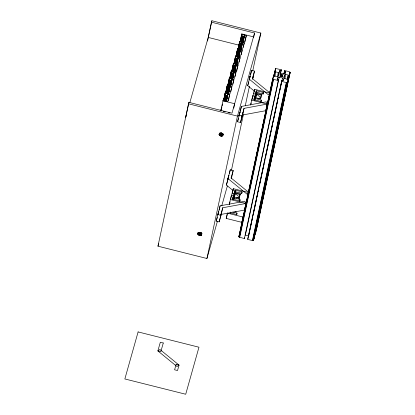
<?xml version="1.0" encoding="UTF-8"?>
<svg xmlns="http://www.w3.org/2000/svg" width="415" height="415" viewBox="0 0 415 415"><rect width="100%" height="100%" fill="white"/><g stroke="black" fill="none" stroke-linecap="round" stroke-linejoin="round"><path stroke-width="0.62" d="M228.649 176.339L228.821 175.436L228.675 176.235M232.094 79.753C229.09 74.747 227.835 83.534 232.094 79.753L230.631 86.564M236.254 64.942C232.343 68.968 232.867 60.076 236.254 64.942L234.688 72.288M242.479 42.844C238.568 46.869 239.092 37.978 242.479 42.844L241.006 49.733M244.617 237.764L244.394 238.558L239.227 237.157L238.916 236.41L239.73 233.521M289.172 75.904L255.277 234.179L256.273 230.517M274.574 76.464L274.844 75.198L273.77 74.928L272.79 78.394L273.319 79.275L278.268 80.541L278.491 79.747L277.365 79.467L277.894 77.589L279.222 77.149L282.553 77.989L283.476 78.99L283.072 80.889M283.886 73.87L284.649 70.545L289.354 71.728L290.147 72.501L289.151 76.163L288.072 75.893L288.306 75.063L285.759 74.42L284.55 75.006L283.86 77.465L284.602 78.539L287.149 79.177L287.382 78.347L288.456 78.617L254.582 236.633L253.518 240.28L252.424 240.576L247.724 239.393L281.598 81.382L281.821 80.588L282.947 80.868L283.476 78.99M197.81 233.661C198.334 231.746 201.887 232.633 201.747 234.511C200.736 236.721 196.357 234.625 198.168 232.322M251.962 99.662L252.123 98.884M218.622 211.764L218.612 211.826M260.926 97.343L260.952 97.053L260.521 98.464M232.628 199.433L233.443 195.678L231.482 195.185L229.23 204.336M239.429 197.649L239.657 196.477L238.999 198.655M239.87 112.662L239.953 112.149L239.746 112.787M249.233 79.447L249.208 79.825M239.86 112.714L239.948 112.2L239.777 112.698M249.218 79.493L249.187 79.867M217.408 221.309L206.929 258.498L157.959 246.194L188.892 102.355L231.985 113.181L254.571 33.024L211.479 22.192L211.889 20.75L260.853 33.055L252.714 71.027M185.624 117.59L188.892 102.355M189.831 102.676L208.216 37.428L211.479 22.192M207.547 41.002L211.889 20.75M227.363 94.008L229.713 94.599L227.804 101.385L223.104 100.207L220.811 110.717L221.854 107.003M223.4 100.938L225.179 92.841L229.879 94.018L231.793 87.233L229.443 86.642M223.529 100.876L225.148 93.546C231.046 91.549 225.568 98.926 225.148 93.546M223.644 100.746L225.2 93.484M223.763 100.586L225.2 93.977M223.856 100.736L225.106 94.604M223.913 100.809L225.21 94.755M225.61 92.944L227.254 85.474L231.954 86.652L233.868 79.867L231.518 79.275L232.789 73.273C238.2 70.597 226.87 70.327 232.789 73.273M223.976 100.876L225.272 94.822M225.599 93.427L227.254 85.474M224.173 100.342L225.34 94.89M225.667 93.442L227.223 86.18C233.121 84.178 227.643 91.559 227.223 86.18M224.245 100.404L225.412 94.952M227.337 86.055L225.719 93.38L226.393 90.901M224.323 100.461L225.49 95.014M225.879 93.297L227.477 85.952M224.406 100.518L225.573 95.071M225.931 93.37L227.228 87.316M224.494 100.57L225.661 95.123M225.988 93.442L227.285 87.389M227.716 85.63L229.329 78.108L234.029 79.286L235.943 72.501L233.593 71.909M224.582 100.622L225.75 95.17M226.248 92.976L227.347 87.456M227.674 85.983L229.251 78.876M224.676 100.663L225.843 95.211M226.32 93.038L227.487 87.586M227.876 85.775L229.355 78.751M226.398 93.095L227.565 87.648M227.856 85.957L229.479 78.637M224.774 100.7L225.942 95.253M228.006 86.004L229.552 78.585M224.743 101.343L226.04 95.284M226.481 93.152L227.648 87.705M228.063 86.076L229.36 80.022M229.63 78.84L231.404 70.742L236.104 71.919L238.018 65.134L235.668 64.543M224.977 100.762L226.144 95.315M226.569 93.204L227.736 87.757M228.126 86.144L229.422 80.09M229.77 78.461L231.404 70.742M225.08 100.788L226.248 95.336M226.657 93.256L227.825 87.804M228.193 86.211L229.49 80.157M229.77 78.855L231.373 71.447M225.184 100.803L226.351 95.357M226.751 93.297L227.923 87.845M228.266 86.279L229.562 80.219M229.796 78.938L231.363 71.93M226.849 93.334L228.017 87.887M228.343 86.336L229.64 80.282M230.035 78.565L231.554 71.271M225.288 100.819L226.455 95.367M226.948 93.37L228.12 87.918M228.426 86.393L229.723 80.339M230.081 78.637L231.627 71.219M225.392 100.824L226.559 95.372M228.644 85.838L229.811 80.391M230.138 78.71L231.435 72.656M231.705 71.473L233.479 63.376L238.179 64.553L240.093 57.768L237.743 57.177M225.495 100.824L226.663 95.377M227.052 93.396L228.219 87.949M228.732 85.889L229.905 80.437M230.201 78.777L231.497 72.724M231.835 71.411L233.479 63.376M225.599 100.819L226.766 95.372M227.155 93.422L228.323 87.97M230.268 78.845L231.565 72.791M231.892 71.344L233.448 64.081M225.703 100.809L226.87 95.362M227.259 93.437L228.426 87.99M228.826 85.931L229.998 80.479M230.341 78.912L231.637 72.853M232.063 71.121L233.438 64.564M225.802 100.793L226.969 95.346M227.363 93.453L228.53 88.001M228.924 85.967L230.092 80.52M230.548 78.362L231.715 72.916M232.11 71.198L233.406 65.139M225.9 100.772L227.067 95.326M227.467 93.458L228.639 88.006M229.023 86.004L230.195 80.552M230.631 78.419L231.798 72.973M232.156 71.271L233.458 65.217M225.864 101.353L227.161 95.3M229.127 86.03L230.294 80.583M230.719 78.471L231.886 73.024M232.276 71.411L233.51 65.29M233.904 63.806L235.554 56.009L240.254 57.187L242.168 50.402L239.818 49.81M225.952 101.322L227.249 95.268M227.57 93.458L228.743 88.011M229.23 86.055L230.398 80.603M230.807 78.523L231.98 73.071M232.473 70.877L233.64 65.425M233.967 63.983L235.523 56.715C241.426 54.713 235.948 62.094 235.523 56.715M226.04 101.286L227.337 95.232M227.674 93.453L228.841 88.006M230.906 78.565L232.073 73.113M232.545 70.939L233.712 65.487M234.024 63.92L235.58 56.653M226.123 101.244L227.42 95.191M227.778 93.442L228.945 87.996M229.334 86.071L230.501 80.624M230.999 78.601L232.172 73.154M232.623 70.996L233.79 65.549M234.086 63.858L235.71 56.539M226.201 101.198L227.498 95.144M227.876 93.427L229.044 87.98M229.438 86.087L230.605 80.635M232.706 71.053L233.873 65.606M234.231 63.905L235.782 56.487M226.268 101.146L227.84 93.93M227.975 93.406L229.142 87.959M229.542 86.092L230.714 80.64M231.103 78.637L232.27 73.185M234.288 63.977L235.585 57.924M235.99 56.113L237.629 48.643L242.334 49.821L244.243 43.035L241.893 42.444M226.325 101.576L227.902 94.086M228.068 93.38L229.236 87.933M229.645 86.092L230.818 80.645M231.202 78.663L232.369 73.216M232.794 71.105L233.961 65.658M234.48 63.443L235.647 57.991M235.974 56.518L237.629 48.643M226.383 101.753L227.939 94.247M228.157 93.349L229.324 87.902M229.749 86.087L230.922 80.64M231.305 78.689L232.473 73.237M232.888 71.157L234.055 65.705M234.548 63.511L235.715 58.059M236.151 56.233L237.603 49.349C243.501 47.346 238.023 54.728 237.603 49.349M228.115 93.92L229.412 87.866M231.409 78.705L232.576 73.258M232.981 71.198L234.148 65.746M234.62 63.573L235.793 58.121M236.161 56.492L237.717 49.224M228.198 93.878L229.573 87.778M229.723 86.683L231.02 80.629M231.383 79.322L232.685 73.268M233.074 71.235L234.247 65.788M234.698 63.63L235.87 58.183M236.26 56.466L237.857 49.12M228.349 93.78L231.119 80.614M233.048 71.878L234.345 65.819M234.781 63.687L235.953 58.24M236.311 56.539L237.608 50.485M228.343 94.272L231.217 80.593M233.277 71.297L234.449 65.85M234.869 63.739L236.036 58.292M236.363 56.611L237.665 50.557M237.93 49.375L239.709 41.277L244.409 42.455L246.318 35.669L243.968 35.078M228.4 94.21L229.977 86.719M230.014 86.621L231.311 80.567M231.596 79.332L232.893 73.279M234.963 63.791L236.13 58.339M236.426 56.679L237.728 50.625M238.07 48.996L239.626 42.045M228.468 94.226L230.024 86.958M230.102 86.59L231.404 80.536M231.695 79.327L232.997 73.273M233.38 71.323L234.548 65.871M235.056 63.832L236.223 58.38M236.493 56.746L237.795 50.692M238.096 49.473L239.678 41.982M230.19 86.553L231.57 80.458M231.798 79.317L233.095 73.263M233.484 71.339L234.657 65.892M236.566 56.814L237.868 50.755M238.293 49.022L239.86 41.806M230.351 86.465L231.648 80.411M231.897 79.301L233.194 73.248M233.593 71.354L234.76 65.902M235.155 63.869L236.322 58.422M236.649 56.871L237.945 50.817M238.335 49.1L239.932 41.754M230.424 86.413L233.292 73.227M233.697 71.359L234.864 65.907M235.253 63.905L236.42 58.453M236.726 56.928L238.028 50.874M238.438 49.245L239.683 43.119M230.496 86.621L233.386 73.201M233.801 71.359L234.968 65.912M235.352 63.931L236.524 58.484M236.944 56.373L238.117 50.926M238.501 49.312L239.803 43.259M240.005 42.008L241.784 33.911L253.534 36.862M230.522 86.782L232.078 79.436M232.177 79.224L233.479 73.17M235.455 63.957L236.628 58.505M237.038 56.424L238.205 50.972M238.568 49.38L239.87 43.326M240.135 41.946L241.753 34.616C247.651 32.614 242.173 39.996 241.753 34.616M232.265 79.187L233.562 73.133M233.904 71.354L235.072 65.907M237.131 56.466L238.298 51.014M238.646 49.447L239.943 43.388M240.249 41.822L241.738 35.099M232.348 79.146L233.645 73.092M234.003 71.344L235.17 65.897M235.559 63.972L236.732 58.525M237.23 56.502L238.397 51.055M238.853 48.897L240.02 43.451M240.41 41.733L241.665 35.602M232.426 79.099L233.795 72.993M234.102 71.328L235.274 65.881M235.668 63.988L236.835 58.536M237.328 56.539L238.495 51.087M238.936 48.954L240.103 43.508M240.461 41.806L241.758 35.752M232.545 79.177L234.065 71.831M234.2 71.307L235.367 65.861M235.772 63.993L236.939 58.541M239.019 49.006L240.192 43.559M240.518 41.879L241.815 35.825M232.597 79.332L234.133 71.987M234.164 71.888L235.461 65.835M235.876 63.993L237.043 58.546M237.432 56.565L238.599 51.118M240.581 41.946L241.878 35.892M232.644 79.343L234.169 72.148M234.257 71.857L235.554 65.803M235.979 63.988L237.147 58.541M237.53 56.59L238.703 51.138M239.113 49.058L240.28 43.606M240.778 41.412L241.945 35.96M234.34 71.821L235.637 65.767M236.078 63.977L237.25 58.531M237.639 56.606L238.807 51.159M239.206 49.1L240.373 43.648M240.85 41.474L242.018 36.022M234.423 71.779L235.798 65.679M236.177 63.962L237.349 58.515M237.743 56.622L238.91 51.17M239.305 49.136L240.472 43.689M240.928 41.536L242.095 36.084M234.574 71.681L236.14 64.465M239.403 49.172L240.57 43.72M241.011 41.588L242.178 36.141M228.369 100.866L229.713 94.599M234.646 71.888L236.177 64.543M236.275 63.941L237.442 58.494M237.847 56.627L239.014 51.175M239.507 49.198L240.674 43.751M241.099 41.64L242.267 36.193M234.693 72.127L236.228 64.704M236.368 63.915L237.629 58.437M237.951 56.627L239.118 51.18M241.188 41.692L242.355 36.24M236.415 64.455L237.717 58.401M238.054 56.622L239.222 51.175M239.611 49.224L240.778 43.772M241.281 41.733L242.448 36.281M236.498 64.413L237.795 58.359M238.023 57.218L239.325 51.164M239.714 49.24L240.882 43.793M241.38 41.77L242.547 36.323M236.576 64.367L237.873 58.313M238.127 57.203L239.424 51.149M239.688 49.857L240.985 43.803M230.849 91.622L231.793 87.233M236.695 64.444L239.522 51.128M239.792 49.867L241.089 43.808M241.348 42.413L242.645 36.354M236.649 64.807L238.283 57.254M238.314 57.156L239.616 51.102M239.896 49.867L241.193 43.814M241.582 41.832L242.749 36.385M236.768 64.761L238.319 57.415M238.407 57.125L239.704 51.071M240 49.862L241.297 43.808M241.686 41.858L242.853 36.406M238.49 57.088L239.792 51.035M241.789 41.873L242.957 36.427M238.573 57.047L239.875 50.993M240.103 49.852L241.4 43.798M238.651 57L241.499 43.783M241.893 41.889L243.06 36.437M232.924 84.255L233.868 79.867M238.77 57.078L241.597 43.762M241.997 41.894L243.164 36.442M238.827 57.317L240.358 49.888M240.389 49.79L241.691 43.736M242.101 41.894L243.268 36.447M238.869 57.244L240.404 50.127M240.482 49.759L241.779 43.705M242.204 41.889L243.372 36.442M240.57 49.722L241.95 43.627M242.308 41.879L243.475 36.432M240.726 49.634L242.028 43.58M242.407 41.863L243.574 36.416M234.999 76.889L235.943 72.501M240.799 49.582L242.365 42.366M242.505 41.842L243.672 36.395M240.876 49.79L243.766 36.37M240.897 49.867L242.453 42.605M242.557 42.392L243.854 36.338M242.645 42.356L243.942 36.302M242.728 42.314L244.025 36.261M242.806 42.268L244.176 36.162M236.675 71.401L238.018 65.134M242.92 42.346L244.445 35M242.931 42.646L244.508 35.156M242.988 42.823L244.544 35.317M239.154 62.157L240.093 57.768M241.229 54.79L242.168 50.402M243.304 47.424L244.243 43.035M244.975 41.936L246.318 35.669M233.759 108.082L234.693 103.734L222.938 100.783L223.104 100.207M253.658 37.288L254.571 33.024M206.929 258.498L237.453 116.107L260.853 33.055M216.225 221.143L220.095 205.83L244.892 201.228L245.929 203.459L244.513 210.078L221.273 214.389L219.162 221.885L216.225 221.143L217.273 217.419M237.53 121.756L241.4 106.437L266.202 101.836L267.239 104.066L265.818 110.686L242.583 114.997L240.472 122.492L237.53 121.756L238.407 118.649M219.193 210.042L220.095 205.83M240.368 111.251L241.4 106.437M233.246 190.677L226.393 185.064L230.263 169.745L233.199 170.487L231.29 178.839M254.556 91.284L247.698 85.672L251.568 70.353L254.509 71.095L252.761 78.871M229.485 173.361L230.263 169.745M250.665 74.57L251.568 70.353M219.162 221.885L222.694 207.765L245.929 203.459L247.205 198.946M240.472 122.492L244.004 108.372L267.239 104.066L268.349 100.114M221.273 214.389L222.694 207.765M242.583 114.997L244.004 108.372M231.414 170.383L243.356 114.69M245.255 105.83L249.457 86.211M226.211 218.415L227.347 213.118L243.014 217.055L241.878 222.352L226.211 218.415L227.259 214.7M250.536 104.943L252.792 95.792L254.748 96.285L253.996 99.761M227.43 214.083L227.653 213.04M231.01 197.384L231.482 195.185M252.201 98.542L252.792 95.792M231.503 195.771L233.313 188.685L248.357 192.467M252.336 98.599L252.569 97.499M269.667 93.074L254.623 89.298L252.709 96.897M232.41 192.902L233.313 188.685M253.975 92.306L254.623 89.298M232.748 199.584L234.916 190.444L235.507 190.205L241.872 191.803L242.261 192.29L242.059 193.011L241.468 193.25L235.59 191.772L234.185 198.048M254.177 99.642L256.226 91.051L256.818 90.812L263.183 92.41L263.572 92.898L263.312 94.101M232.805 199.522L234.916 190.444M254.115 100.129L256.226 91.051M230.569 213.274L230.818 212.096M233.474 199.719L234.117 197.011L239.014 198.24L240.233 193.904L235.336 192.674M235.507 190.205L234.086 196.829L233.495 197.068M254.779 100.326L255.422 97.618L260.319 98.848L261.538 94.511L256.646 93.282L256.901 92.379L262.773 93.857L263.364 93.619L263.572 92.898M256.818 90.812L255.396 97.437L254.805 97.675M233.593 199.439L234.117 197.011M254.903 100.046L255.422 97.618M255.744 97.478L256.646 93.282M234.169 198.396L235.59 191.772M255.739 97.8L256.901 92.379M239.564 197.032L240.233 193.904M261.004 97.022L261.538 94.511M236.441 214.752L236.82 212.983L232.706 211.951M239.351 201.192L239.735 199.387L233.863 197.913M260.786 101.198L261.045 99.994L255.168 98.521M239.865 201.078L240.124 199.869L239.735 199.387M241.489 193.613L241.872 191.803M261.175 101.685L261.434 100.482L261.045 99.994M262.794 94.221L263.183 92.41M238.895 236.602L272.79 78.394M238.947 236.804L272.821 78.788M239.891 232.94L240.435 230.413M241.11 227.254L242.194 222.196M243.154 217.839L243.418 216.599M244.362 212.086L244.637 210.82M245.177 208.288L245.447 207.028M247.75 196.279L250.868 181.744M251.137 180.478L251.682 177.952M252.356 174.793L252.901 172.261M254.39 165.31L257.103 152.668M257.373 151.408L258.322 146.983M258.592 145.717L259.131 143.191M260.625 136.234L263.333 123.597M263.603 122.332L264.552 117.907M264.827 116.641L265.367 114.115M268.484 99.579L270.788 88.831M271.057 87.57L271.602 85.039M272.276 81.88L272.821 79.353M273.091 78.087L273.77 74.928M239.061 236.991L272.935 78.975M273.511 76.894L275.436 69.004L275.866 68.568L281.318 69.71L280.509 73.502M239.227 237.157L273.106 79.141M274.216 74.695L275.524 68.828M239.445 237.287L273.319 79.275M274.855 72.469L275.669 68.677M239.694 237.375L273.568 79.364M274.823 76.334L275.773 71.914L278.32 72.552L279.062 73.626L278.517 76.158M277.505 76.344L278.32 72.552M277.355 80.116L277.894 77.589M279.565 72.117L279.969 70.223L281.095 70.503L280.556 73.035M244.394 238.558L278.491 79.747M279.222 77.149L245.348 235.165L248.678 236L249.628 231.575M280.032 76.339L280.307 75.074C284.866 72.936 281.344 79.524 280.307 75.074M280.187 76.147L280.457 74.882M280.27 76.63L280.68 74.731M280.54 76.531L280.945 74.633M280.836 76.49L281.245 74.591M281.152 76.505L281.557 74.612M281.458 76.583L281.863 74.69M281.738 76.713L282.148 74.819M282.112 76.261L282.387 74.996M282.293 76.469L282.563 75.208M282.402 76.702L282.677 75.437M281.821 80.588L247.724 239.393M249.897 230.315L250.442 227.783M250.712 226.523L251.661 222.098M251.931 220.832L252.47 218.306M253.15 215.141L256.672 198.712M256.942 197.447L257.891 193.022M258.161 191.756L258.706 189.23M259.79 184.172L264.127 163.946M264.397 162.685L264.936 160.154M265.616 156.995L266.16 154.468M266.43 153.202L270.357 134.875M270.632 133.609L271.171 131.078M271.851 127.919L272.39 125.392M273.07 122.233L276.592 105.799M276.862 104.533L277.407 102.007M278.081 98.848L278.626 96.316M279.71 91.258L282.553 77.989M283.839 74.337L284.649 70.545M284.005 77.538L284.55 75.006M285.147 73.522L285.551 71.624L284.425 71.344M284.815 78.845L285.759 74.42M252.424 240.576L286.298 82.559L287.398 82.263L288.456 78.617M287.107 79.613L287.382 78.347M252.683 240.612L286.558 82.601M287.258 79.685L288.072 75.893M287.491 78.855L288.306 75.063M252.943 240.601L286.817 82.585M253.176 240.539L287.05 82.523M253.373 240.425L287.247 82.414M253.518 240.28L287.398 82.263M253.607 240.098L287.481 82.087M289.442 74.643L289.986 72.111M256.221 230.315L290.095 72.303M256.252 230.709L290.147 72.501M261.398 95.175L256.501 93.946L260.833 97.826L260.682 98.495M217.751 214.944L217.942 214.088M228.011 178.445L227.835 179.347L227.97 178.974M217.776 214.809L218.02 213.777M230.75 198.541L230.89 197.934M218.498 212.345L218.337 213.035M228.022 178.388L227.84 179.353L228.048 178.715M231.373 196.414L231.264 196.892M239.253 114.696L238.967 115.998L239.227 114.805M218.368 212.911L218.477 212.449M239.185 198.686L239.248 198.412M239.673 113.518L239.419 114.535M228.12 177.983L228.292 177.283M228.151 177.859L228.437 176.723M231.357 178.045L231.757 176.173L231.181 178.217M239.585 113.881L239.491 114.265M228.271 177.879L228.463 177.117M239.367 114.244L239.631 113.202M239.377 114.192L239.652 113.139M249.638 77.75L249.322 79.047L250.017 76.344M252.491 78.824L253.067 76.78L252.533 79.161M228.286 177.817L228.416 177.309M249.617 78.347L249.431 79.068M218.212 213.014L218.477 212.039M218.098 213.99L217.958 214.519M249.467 78.907L249.597 78.425M218.197 213.077L218.326 212.594M218.114 213.927L217.911 214.68M228.375 176.966L228.499 176.484M249.731 77.377L250.048 76.272M239.294 115.012L239.009 116.008L239.18 115.432M218.399 212.324L218.513 211.92M228.572 176.214L228.655 175.934M185.801 116.968L186.501 114.483M157.959 246.194L158.66 243.714M225.013 93.417L225.179 92.841M229.168 78.684L229.329 78.108M235.393 56.585L235.554 56.009M239.543 41.853L239.709 41.277M241.618 34.487L241.784 33.911M221.086 109.607L221.781 107.143M222.129 105.908L222.653 104.056M223.685 100.394L224.38 97.924M225.76 93.027L226.455 90.558M228.354 83.809L228.878 81.957M230.434 76.443L230.953 74.591M231.985 70.929L232.68 68.459M234.06 63.562L234.755 61.093M236.659 54.344L237.178 52.492M239.258 45.126L238.21 48.83L238.781 46.937M223.602 100.809L224.297 98.334M219.11 134.45C219.4 132.427 223.016 133.194 223.063 135.036C222.388 137.339 217.761 135.518 219.447 133.246M219.13 134.59L219.468 133.386M219.167 134.73L219.509 133.526M219.224 134.865L219.566 133.661M219.302 135.005L219.81 133.199M219.395 135.134L220.069 132.727M219.499 135.264L220.178 132.857M219.623 135.389L220.303 132.982M219.763 135.503L220.443 133.096M219.914 135.612L220.593 133.205M220.075 135.71L220.754 133.303M220.246 135.798L221.096 132.79M220.427 135.881L221.273 132.867M220.614 135.944L221.46 132.935M220.801 136.001L221.651 132.992M220.998 136.042L221.843 133.033M221.19 136.073L221.869 133.661M221.382 136.084L222.061 133.677M221.574 136.089L222.253 133.682M221.76 136.073L222.44 133.666M221.937 136.053L222.616 133.646M222.108 136.011L222.788 133.604M222.269 135.959L222.948 133.552M222.419 135.897L222.928 134.092M222.559 135.819L223.068 134.014M222.679 135.736L223.021 134.533M222.788 135.638L223.125 134.434M197.831 233.93L198.152 232.592M197.872 234.07L198.209 232.867M197.929 234.21L198.437 232.405M198.002 234.345L198.51 232.54M198.095 234.48L198.603 232.675M198.204 234.61L198.712 232.805M198.329 234.729L199.003 232.322M198.463 234.849L199.143 232.442M198.614 234.957L199.293 232.55M198.78 235.056L199.454 232.649M198.951 235.144L199.625 232.737M199.127 235.222L199.807 232.815M199.314 235.289L199.994 232.882M199.506 235.341L200.352 232.333M199.698 235.383L200.549 232.374M199.895 235.414L200.741 232.405M200.087 235.43L200.933 232.421M200.279 235.43L201.125 232.421M200.461 235.419L201.14 233.012M200.642 235.393L201.322 232.986M200.813 235.357L201.493 232.95M200.974 235.305L201.483 233.5M201.125 235.238L201.633 233.432M201.259 235.165L201.768 233.36M201.384 235.077L201.892 233.272M201.581 234.874L201.918 233.671M247.698 85.672L248.751 81.947M254.509 71.095L252.393 78.591L269.797 92.825M226.393 185.064L227.617 180.717M221.771 205.814L227.358 185.982M250.67 104.891L251.194 103.034M233.199 170.487L231.088 177.978L248.486 192.218M254.748 96.285L253.881 99.356L254.271 99.839L260.636 101.442L261.227 101.203L261.434 100.482M229.365 204.284L230.06 201.809M233.443 195.678L232.576 198.749L232.965 199.231L239.331 200.834L239.922 200.595L240.124 199.869M274.844 75.198L274.611 76.028L277.158 76.666L278.366 76.085L279.062 73.626M275.773 71.914L275.539 72.744L274.46 72.469M265.818 110.686L266.456 108.429M279.969 70.223L279.44 72.101L280.364 73.102L283.694 73.937L285.022 73.502L285.551 71.624M281.095 70.503L281.318 69.71M244.99 208.387L245.307 207.261M243.014 217.055L244.29 212.542M241.878 222.352L242.199 221.226M228.613 176.069L228.826 175.457M228.712 175.737L228.821 175.436M269.771 93.593L268.214 94.677L249.119 79.052M248.466 192.985L246.909 194.07L227.809 178.445M257.793 98.614L260.833 97.826M236.488 198.007L239.522 197.218L235.196 193.338L240.093 194.568M208.216 37.428L239.439 45.271M281.598 81.382L286.298 82.559M253.399 93.629L255.36 94.122M251.568 100.129L267.239 104.066M238.952 115.131L241.888 115.868M223.286 111.339L225.138 111.806M228.229 112.579L230.086 113.046M188.488 103.802L237.453 116.107M232.094 193.022L234.05 193.515M230.263 199.522L245.929 203.459M234.874 211.531L236.099 211.837M230.05 212.833L236.415 214.431L237.007 214.192L237.209 213.471L236.82 212.983M217.642 214.524L220.583 215.261M220.624 215.976L221.589 212.324L220.624 215.976M241.935 116.584L242.889 112.89L241.935 116.584M250.032 76.604L249.851 77.397L250.043 76.557M138.107 331.922L124.853 378.957L185.713 394.25L198.967 347.215L138.107 331.922M176.116 364.37L174.591 369.786L177.527 370.522L179.057 365.107L159.941 349.466L157.866 350.914L176.982 366.554L179.057 365.107L176.116 364.37M163.277 342.992L160.828 351.635L157.871 350.893L160.33 342.23L163.277 342.992"/></g></svg>
